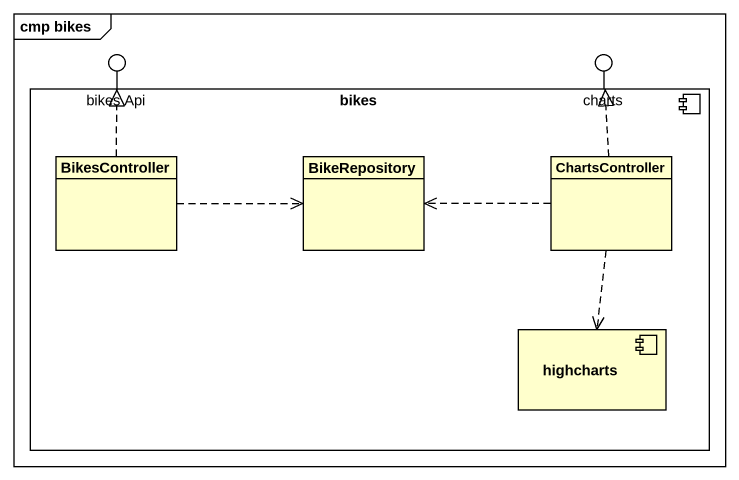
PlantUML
@startuml
mainframe cmp bikes
allowmixing
hide circle
hide empty members
() "bikes Api" as bikes_Api
() charts
component bikes {
  class BikesController
  class BikeRepository
  class ChartsController
  component highcharts
}
bikes -up- bikes_Api
bikes -up- charts
BikesController .up.|> bikes_Api
BikesController .right.> BikeRepository
ChartsController .up.|> charts
ChartsController .left.> BikeRepository
ChartsController ..> highcharts
@enduml
